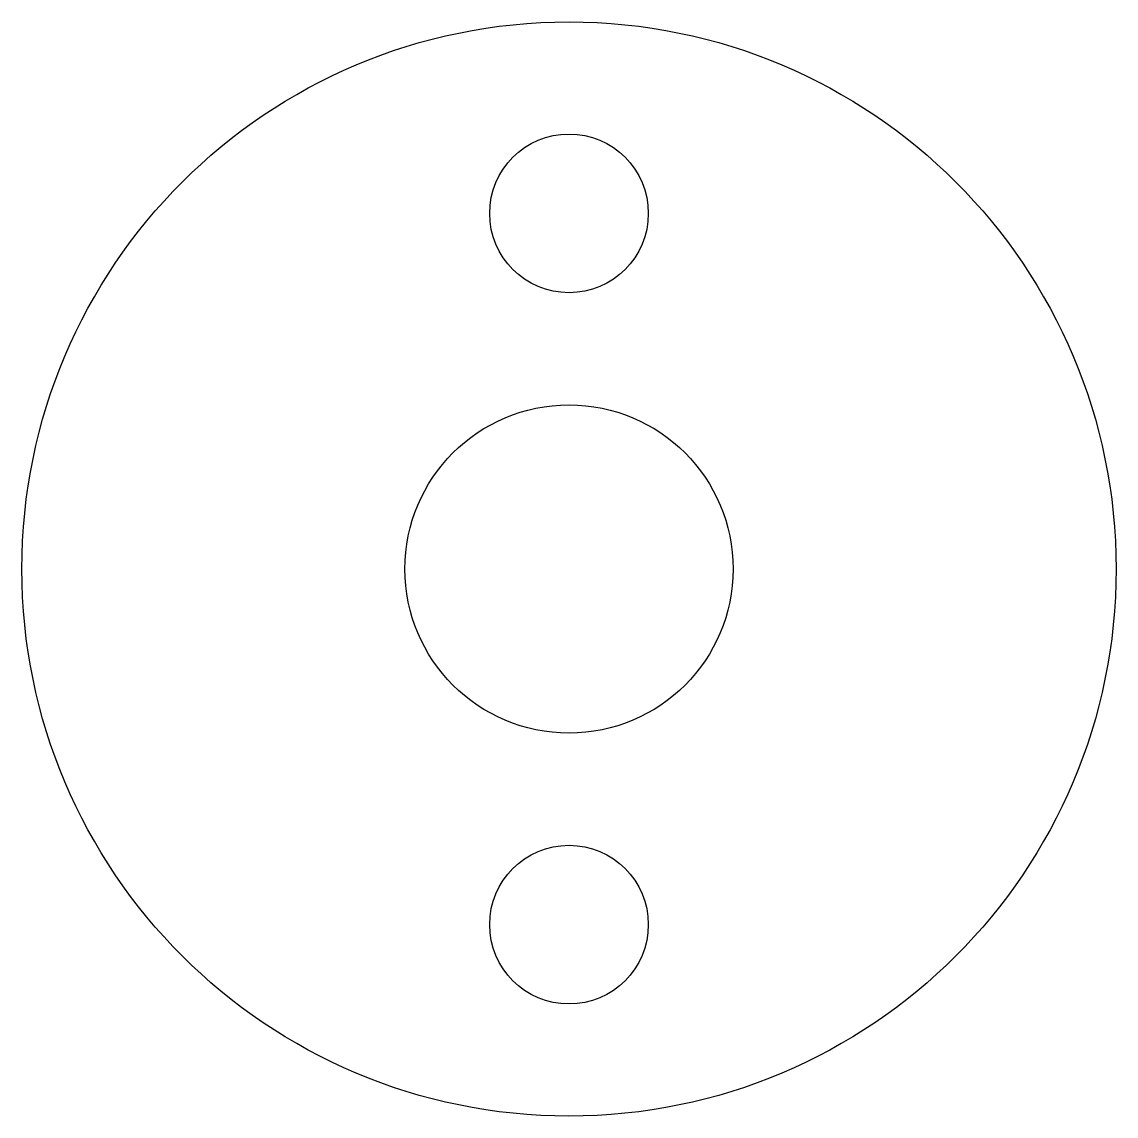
# Model space of a CAD drawing. Extents: x -1 to 1, y -1 to 1.
import ezdxf

# ---------------------------------------------------------------- set-up
doc = ezdxf.new("R2010")
doc.units = 0
doc.layers.get('0').update_dxf_attribs({"linetype": 'CONTINUOUS'})

msp = doc.modelspace()

# ---------------------------------------------------------------- linework, layer by layer
at = {"color": 7, "linetype": 'CONTINUOUS'}
for centre, radius in [((0, 0), 1), ((0, 0.65), 0.145), ((0, 0), 0.3), ((0, -0.65), 0.145)]:
    msp.add_circle(centre, radius, dxfattribs=at)

doc.saveas('drawing.dxf')
